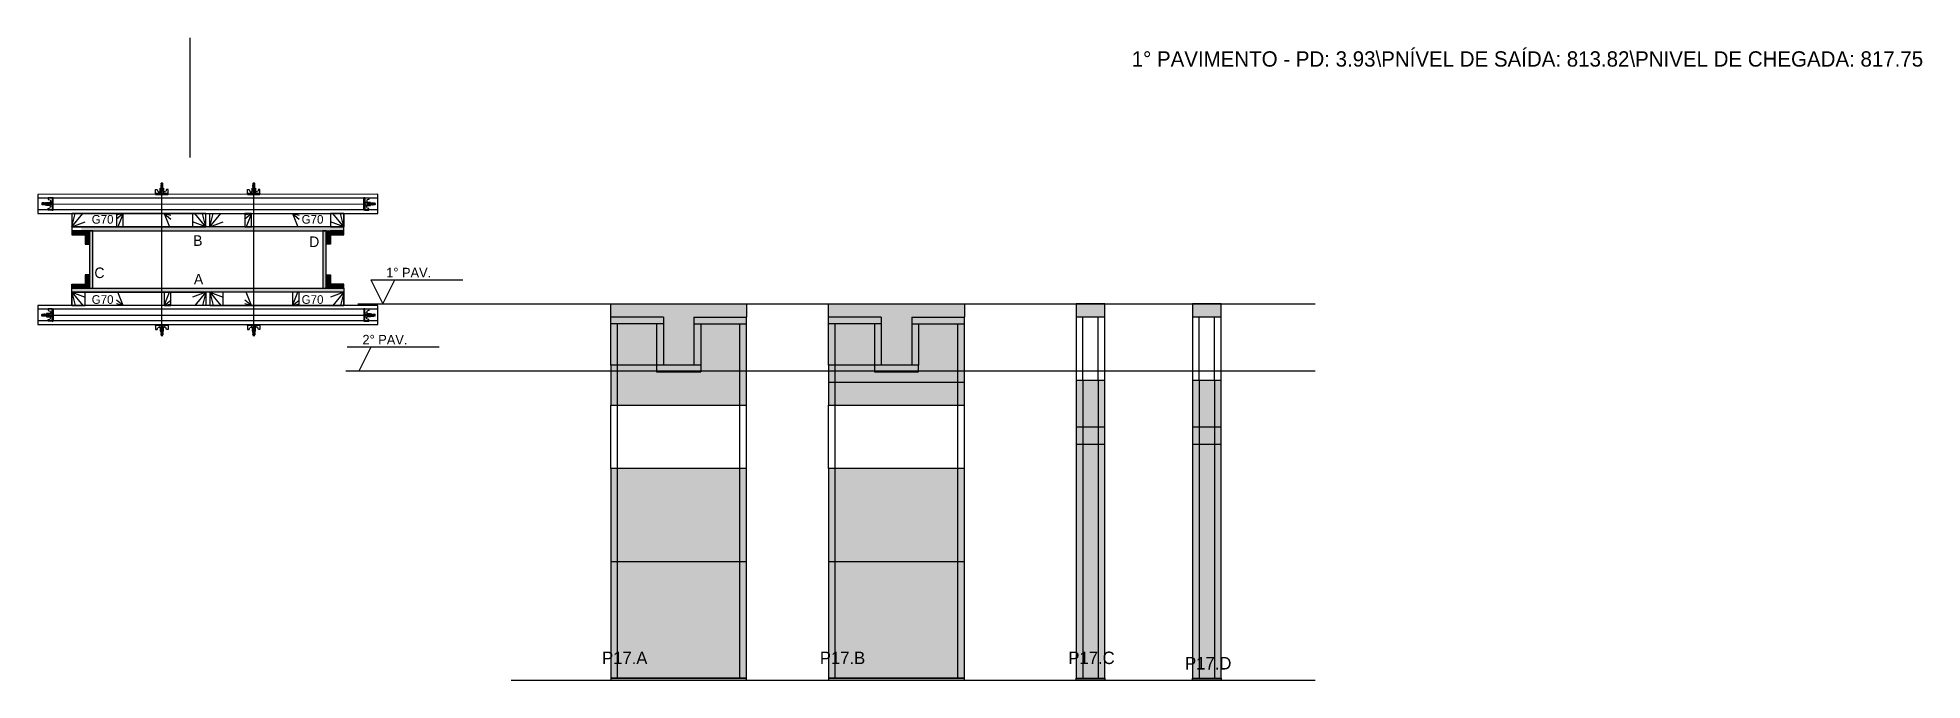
# Model space of a CAD drawing. Header units: metres. Extents: x 3065 to 5033, y 9809 to 10479.
import ezdxf

# ---------------------------------------------------------------- set-up
doc = ezdxf.new("R2010")
doc.units = ezdxf.units.M
for name, color, linetype in [('CHAPA', 7, 'Continuous'), ('COTA', 7, 'Continuous'), ('Hachura', 7, 'Continuous'), ('Madeira', 7, 'Continuous'), ('MEIO_PONT', 7, 'Continuous'), ('NIVEL 1° PAV.', 7, 'Continuous'), ('NIVEL 2° PAV.', 7, 'Continuous'), ('NOMENCLATURA', 7, 'Continuous'), ('Nível', 7, 'Continuous'), ('Painéis', 7, 'Continuous'), ('Perfil Metálico', 7, 'Continuous'), ('SARR_2.2x7', 7, 'Continuous'), ('SARRAFO', 7, 'Continuous'), ('Texto Seção', 7, 'Continuous'), ('TEXTO_GERAL', 7, 'Continuous')]:
    doc.layers.add(name, color=color, linetype=linetype)

msp = doc.modelspace()

# ---------------------------------------------------------------- hatches: boundary and pattern name
at = {"layer": 'COTA'}
h = msp.add_hatch(color=7, dxfattribs=at)
h.dxf.hatch_style = 1
h.paths.add_polyline_path([(3663.2, 10187.7), (3718.2, 10187.7), (3718.2, 10187.7), (3718.2, 10137.7), (3718.2, 10137.7), (3750.2, 10137.7), (3750.2, 10137.7), (3750.2, 10187.7), (3750.2, 10187.7), (3805.2, 10187.7), (3805.2, 10187.7), (3805.2, 10201.7), (3805.2, 10201.7), (3663.2, 10201.7), (3663.2, 10201.7), (3663.2, 10187.7)])
h = msp.add_hatch(color=7, dxfattribs=at)
h.dxf.hatch_style = 1
h.paths.add_polyline_path([(3890.7, 10187.7), (3945.7, 10187.7), (3945.7, 10187.7), (3945.7, 10137.7), (3945.7, 10137.7), (3977.7, 10137.7), (3977.7, 10137.7), (3977.7, 10187.7), (3977.7, 10187.7), (4032.7, 10187.7), (4032.7, 10187.7), (4032.7, 10201.7), (4032.7, 10201.7), (3890.7, 10201.7), (3890.7, 10201.7), (3890.7, 10187.7)])
h = msp.add_hatch(color=7, dxfattribs=at)
h.dxf.hatch_style = 1
h.paths.add_polyline_path([(4149.4, 10187.7), (4179.4, 10187.7), (4179.4, 10187.7), (4179.4, 10201.7), (4179.4, 10201.7), (4149.4, 10201.7), (4149.4, 10201.7), (4149.4, 10187.7)])
h = msp.add_hatch(color=7, dxfattribs=at)
h.dxf.hatch_style = 1
h.paths.add_polyline_path([(4271, 10187.7), (4301, 10187.7), (4301, 10187.7), (4301, 10201.7), (4301, 10201.7), (4271, 10201.7), (4271, 10201.7), (4271, 10187.7)])
at = {"layer": 'Hachura'}
h = msp.add_hatch(color=7, dxfattribs=at)
h.dxf.hatch_style = 1
h.paths.add_polyline_path([(3114.4, 10277.9), (3114.4, 10273.5), (3114.4, 10273.5), (3100.4, 10273.5), (3100.4, 10273.5), (3100.4, 10277.9), (3100.4, 10277.9), (3114.4, 10277.9)])
h = msp.add_hatch(color=7, dxfattribs=at)
h.dxf.hatch_style = 1
h.paths.add_polyline_path([(3384.4, 10277.9), (3384.4, 10281.9), (3384.4, 10281.9), (3110.4, 10281.9), (3110.4, 10281.9), (3110.4, 10277.9), (3110.4, 10277.9), (3384.4, 10277.9)])
h = msp.add_hatch(color=7, dxfattribs=at)
h.dxf.hatch_style = 1
h.paths.add_polyline_path([(3118.8, 10263.9), (3114.4, 10263.9), (3114.4, 10263.9), (3114.4, 10277.9), (3114.4, 10277.9), (3118.8, 10277.9), (3118.8, 10277.9), (3118.8, 10263.9)])
h = msp.add_hatch(color=7, dxfattribs=at)
h.dxf.hatch_style = 1
h.paths.add_polyline_path([(3118.8, 10217.9), (3122.4, 10217.9), (3122.4, 10217.9), (3122.4, 10277.9), (3122.4, 10277.9), (3118.8, 10277.9), (3118.8, 10277.9), (3118.8, 10217.9)])
h = msp.add_hatch(color=7, dxfattribs=at)
h.dxf.hatch_style = 1
h.paths.add_polyline_path([(3362.4, 10217.9), (3366, 10217.9), (3366, 10217.9), (3366, 10277.9), (3366, 10277.9), (3362.4, 10277.9), (3362.4, 10277.9), (3362.4, 10217.9)])
h = msp.add_hatch(color=7, dxfattribs=at)
h.dxf.hatch_style = 1
h.paths.add_polyline_path([(3366, 10263.9), (3370.4, 10263.9), (3370.4, 10263.9), (3370.4, 10277.9), (3370.4, 10277.9), (3366, 10277.9), (3366, 10277.9), (3366, 10263.9)])
h = msp.add_hatch(color=7, dxfattribs=at)
h.dxf.hatch_style = 1
h.paths.add_polyline_path([(3384.4, 10277.9), (3384.4, 10273.5), (3384.4, 10273.5), (3370.4, 10273.5), (3370.4, 10273.5), (3370.4, 10277.9), (3370.4, 10277.9), (3384.4, 10277.9)])
h = msp.add_hatch(color=7, dxfattribs=at)
h.dxf.hatch_style = 1
h.paths.add_polyline_path([(3114.4, 10217.9), (3114.4, 10222.3), (3114.4, 10222.3), (3100.4, 10222.3), (3100.4, 10222.3), (3100.4, 10217.9), (3100.4, 10217.9), (3114.4, 10217.9)])
h = msp.add_hatch(color=7, dxfattribs=at)
h.dxf.hatch_style = 1
h.paths.add_polyline_path([(3384.4, 10217.9), (3384.4, 10213.9), (3384.4, 10213.9), (3100.4, 10213.9), (3100.4, 10213.9), (3100.4, 10217.9), (3100.4, 10217.9), (3384.4, 10217.9)])
h = msp.add_hatch(color=7, dxfattribs=at)
h.dxf.hatch_style = 1
h.paths.add_polyline_path([(3118.8, 10217.9), (3114.4, 10217.9), (3114.4, 10217.9), (3114.4, 10231.9), (3114.4, 10231.9), (3118.8, 10231.9), (3118.8, 10231.9), (3118.8, 10217.9)])
h = msp.add_hatch(color=7, dxfattribs=at)
h.dxf.hatch_style = 1
h.paths.add_polyline_path([(3366, 10217.9), (3370.4, 10217.9), (3370.4, 10217.9), (3370.4, 10231.9), (3370.4, 10231.9), (3366, 10231.9), (3366, 10231.9), (3366, 10217.9)])
h = msp.add_hatch(color=7, dxfattribs=at)
h.dxf.hatch_style = 1
h.paths.add_polyline_path([(3370.4, 10217.9), (3370.4, 10222.3), (3370.4, 10222.3), (3384.4, 10222.3), (3384.4, 10222.3), (3384.4, 10217.9), (3384.4, 10217.9), (3370.4, 10217.9)])
h = msp.add_hatch(color=7, dxfattribs=at)
h.dxf.hatch_style = 1
h.paths.add_polyline_path([(3718.2, 10137.7), (3718.2, 10187.7), (3718.2, 10187.7), (3663.2, 10187.7), (3663.2, 10187.7), (3663.2, 10095.7), (3663.2, 10095.7), (3805.2, 10095.7), (3805.2, 10095.7), (3805.2, 10187.7), (3805.2, 10187.7), (3750.2, 10187.7), (3750.2, 10187.7), (3750.2, 10137.7), (3750.2, 10137.7), (3718.2, 10137.7)])
h = msp.add_hatch(color=7, dxfattribs=at)
h.dxf.hatch_style = 1
h.paths.add_polyline_path([(3945.7, 10137.7), (3945.7, 10187.7), (3945.7, 10187.7), (3890.7, 10187.7), (3890.7, 10187.7), (3890.7, 10095.7), (3890.7, 10095.7), (4032.7, 10095.7), (4032.7, 10095.7), (4032.7, 10187.7), (4032.7, 10187.7), (3977.7, 10187.7), (3977.7, 10187.7), (3977.7, 10137.7), (3977.7, 10137.7), (3945.7, 10137.7)])
h = msp.add_hatch(color=7, dxfattribs=at)
h.dxf.hatch_style = 1
h.paths.add_polyline_path([(4179.4, 9808.7), (4179.4, 10121.7), (4179.4, 10121.7), (4149.4, 10121.7), (4149.4, 10121.7), (4149.4, 9808.7), (4149.4, 9808.7), (4179.4, 9808.7)])
h = msp.add_hatch(color=7, dxfattribs=at)
h.dxf.hatch_style = 1
h.paths.add_polyline_path([(4301, 9808.7), (4301, 10121.7), (4301, 10121.7), (4271, 10121.7), (4271, 10121.7), (4271, 9808.7), (4271, 9808.7), (4301, 9808.7)])
h = msp.add_hatch(color=7, dxfattribs=at)
h.dxf.hatch_style = 1
h.paths.add_polyline_path([(3805.2, 9808.7), (3805.2, 10029.7), (3805.2, 10029.7), (3663.2, 10029.7), (3663.2, 10029.7), (3663.2, 9808.7), (3663.2, 9808.7), (3805.2, 9808.7)])
h = msp.add_hatch(color=7, dxfattribs=at)
h.dxf.hatch_style = 1
h.paths.add_polyline_path([(4032.7, 9808.7), (4032.7, 10029.7), (4032.7, 10029.7), (3890.7, 10029.7), (3890.7, 10029.7), (3890.7, 9808.7), (3890.7, 9808.7), (4032.7, 9808.7)])

# ---------------------------------------------------------------- linework, layer by layer
at = {"layer": 'CHAPA', "color": 7, "lineweight": 25}
for points in [[(3384.4, 10277.9), (3384.4, 10281.9), (3100.4, 10281.9), (3100.4, 10277.9)], [(3118.8, 10217.9), (3122.4, 10217.9), (3122.4, 10277.9), (3118.8, 10277.9)], [(3362.4, 10217.9), (3366, 10217.9), (3366, 10277.9), (3362.4, 10277.9)], [(3384.4, 10217.9), (3384.4, 10213.9), (3100.4, 10213.9), (3100.4, 10217.9)]]:
    msp.add_lwpolyline(points, close=True, dxfattribs=at)
at = {"layer": 'COTA', "color": 7, "lineweight": 25}
for p, q in [((3663.2, 10187.7), (3663.2, 10201.7)), ((3663.2, 10201.7), (3805.2, 10201.7)), ((3805.2, 10201.7), (3805.2, 10187.7)), ((3890.7, 10187.7), (3890.7, 10201.7)), ((3890.7, 10201.7), (4032.7, 10201.7)), ((4032.7, 10201.7), (4032.7, 10187.7))]:
    msp.add_line(p, q, dxfattribs=at)
for points in [[(4179.4, 10187.7), (4179.4, 10201.7), (4149.4, 10201.7), (4149.4, 10187.7)], [(4301, 10187.7), (4301, 10201.7), (4271, 10201.7), (4271, 10187.7)]]:
    msp.add_lwpolyline(points, dxfattribs=at)
at = {"layer": 'Defpoints', "color": 7, "lineweight": 25}
msp.add_line((3224, 10354.4), (3224, 10479.4), dxfattribs=at)
at = {"layer": 'Hachura', "color": 7, "lineweight": 25}
for p, q in [((3187.9, 10316.7), (3187.9, 10321)), ((3187.9, 10321), (3189.6, 10321)), ((3200.8, 10316.7), (3187.9, 10316.7)), ((3187.9, 10316.7), (3187.9, 10315.8)), ((3187.9, 10315.8), (3200.8, 10315.8)), ((3188.1, 10316.7), (3188.1, 10315.8)), ((3188.3, 10316.7), (3188.3, 10315.8)), ((3188.6, 10316.7), (3188.6, 10315.8)), ((3188.9, 10315.8), (3196.7, 10315.8)), ((3189.1, 10316.7), (3189.1, 10315.8)), ((3189.6, 10321), (3190.2, 10318.8)), ((3189.9, 10316.7), (3189.9, 10315.8)), ((3190.5, 10318.5), (3192.5, 10318.5)), ((3191.4, 10316.7), (3191.4, 10315.8)), ((3196.3, 10319.3), (3192.5, 10319.3)), ((3192.5, 10319.3), (3192.5, 10316.7)), ((3192.5, 10319.3), (3192.7, 10319.3)), ((3192.5, 10319.3), (3192.7, 10319.3)), ((3192.7, 10322.5), (3196.1, 10322.5)), ((3192.7, 10322.5), (3196.1, 10322.5)), ((3192.7, 10319.3), (3192.7, 10322.5)), ((3194, 10327.3), (3193.3, 10327)), ((3195.5, 10326.9), (3193.3, 10325.8)), ((3195.5, 10325.7), (3193.3, 10324.6)), ((3195.5, 10324.6), (3193.3, 10323.5)), ((3193.4, 10326.7), (3194.5, 10327.3)), ((3193.4, 10325.6), (3195.5, 10326.6)), ((3193.4, 10324.4), (3195.5, 10325.5)), ((3193.4, 10323.3), (3195.5, 10324.3)), ((3193.4, 10316.6), (3193.4, 10316.2)), ((3193.5, 10327.3), (3193.8, 10327.6)), ((3193.7, 10327.3), (3193.5, 10327.2)), ((3193.5, 10327.2), (3193.5, 10327.3)), ((3193.5, 10326.7), (3194.8, 10327.3)), ((3193.5, 10327.3), (3195.4, 10327.3)), ((3195.4, 10327), (3193.5, 10326)), ((3195.4, 10327), (3193.5, 10326)), ((3193.5, 10326.7), (3193.5, 10326)), ((3193.5, 10325.5), (3195.4, 10326.5)), ((3195.4, 10325.8), (3193.5, 10324.9)), ((3193.5, 10324.9), (3193.5, 10325.5)), ((3193.5, 10324.3), (3195.4, 10325.3)), ((3195.4, 10324.7), (3193.5, 10323.7)), ((3193.5, 10324.1), (3193.5, 10324.3)), ((3193.5, 10324.1), (3193.5, 10323.7)), ((3193.5, 10323.2), (3195.4, 10324.1)), ((3195.4, 10323.5), (3193.5, 10322.5)), ((3193.5, 10323.2), (3193.5, 10322.5)), ((3193.5, 10322.5), (3193.5, 10319.3)), ((3195.1, 10327.6), (3193.8, 10327.6)), ((3194.2, 10318.7), (3194.2, 10316.7)), ((3194.3, 10322.5), (3195.5, 10323.2)), ((3194.4, 10169.1), (3194.4, 10322.8)), ((3194.4, 10316.7), (3196.3, 10316.7)), ((3194.4, 10316.7), (3194.4, 10315.8)), ((3194.5, 10322.5), (3195.4, 10323)), ((3194.7, 10316.7), (3194.7, 10318.7)), ((3195, 10322.5), (3195, 10319.3)), ((3195.7, 10316.7), (3195, 10316.7)), ((3195.4, 10327.3), (3195.1, 10327.6)), ((3195.3, 10316.4), (3195.3, 10316.6)), ((3195.3, 10316), (3195.3, 10316.4)), ((3195.4, 10327), (3195.4, 10327.3)), ((3195.4, 10327.3), (3195.4, 10327.3)), ((3195.4, 10325.8), (3195.4, 10326.5)), ((3195.4, 10324.7), (3195.4, 10325.3)), ((3195.4, 10325.1), (3195.4, 10325.3)), ((3195.4, 10323.5), (3195.4, 10324.1)), ((3195.4, 10322.5), (3195.4, 10323)), ((3200.8, 10316.7), (3195.7, 10316.7)), ((3196.1, 10322.5), (3196.1, 10319.3)), ((3196.3, 10316.7), (3196.3, 10319.3)), ((3198.3, 10318.5), (3196.3, 10318.5)), ((3197.4, 10316.7), (3197.4, 10315.8)), ((3199.2, 10321), (3198.6, 10318.8)), ((3198.8, 10316.7), (3198.8, 10315.8)), ((3200.8, 10321), (3199.2, 10321)), ((3199.7, 10316.7), (3199.7, 10315.8)), ((3200.1, 10316.7), (3200.1, 10315.8)), ((3200.5, 10316.7), (3200.5, 10315.8)), ((3200.7, 10316.7), (3200.7, 10315.8)), ((3200.8, 10315.8), (3200.8, 10321)), ((3283.9, 10316.7), (3283.9, 10321)), ((3283.9, 10321), (3285.6, 10321)), ((3296.8, 10316.7), (3283.9, 10316.7)), ((3283.9, 10316.7), (3283.9, 10315.8)), ((3283.9, 10315.8), (3296.8, 10315.8)), ((3284.1, 10316.7), (3284.1, 10315.8)), ((3284.3, 10316.7), (3284.3, 10315.8)), ((3284.6, 10316.7), (3284.6, 10315.8)), ((3284.9, 10315.8), (3292.7, 10315.8)), ((3285.1, 10316.7), (3285.1, 10315.8)), ((3285.6, 10321), (3286.2, 10318.8)), ((3285.9, 10316.7), (3285.9, 10315.8)), ((3286.5, 10318.5), (3288.5, 10318.5)), ((3287.4, 10316.7), (3287.4, 10315.8)), ((3292.3, 10319.3), (3288.5, 10319.3)), ((3288.5, 10319.3), (3288.5, 10316.7)), ((3288.5, 10319.3), (3288.7, 10319.3)), ((3288.5, 10319.3), (3288.7, 10319.3)), ((3288.7, 10322.5), (3292.1, 10322.5)), ((3288.7, 10322.5), (3292.1, 10322.5)), ((3288.7, 10319.3), (3288.7, 10322.5)), ((3290, 10327.3), (3289.3, 10327)), ((3291.5, 10326.9), (3289.3, 10325.8)), ((3291.5, 10325.7), (3289.3, 10324.6)), ((3291.5, 10324.6), (3289.3, 10323.5)), ((3289.4, 10326.7), (3290.5, 10327.3)), ((3289.4, 10325.6), (3291.5, 10326.6)), ((3289.4, 10324.4), (3291.5, 10325.5)), ((3289.4, 10323.3), (3291.5, 10324.3)), ((3289.4, 10316.6), (3289.4, 10316.2)), ((3289.5, 10327.3), (3289.8, 10327.6)), ((3289.7, 10327.3), (3289.5, 10327.2)), ((3289.5, 10327.2), (3289.5, 10327.3)), ((3289.5, 10326.7), (3290.8, 10327.3)), ((3289.5, 10327.3), (3291.4, 10327.3)), ((3291.4, 10327), (3289.5, 10326)), ((3291.4, 10327), (3289.5, 10326)), ((3289.5, 10326.7), (3289.5, 10326)), ((3289.5, 10325.5), (3291.4, 10326.5)), ((3291.4, 10325.8), (3289.5, 10324.9)), ((3289.5, 10324.9), (3289.5, 10325.5)), ((3289.5, 10324.3), (3291.4, 10325.3)), ((3291.4, 10324.7), (3289.5, 10323.7)), ((3289.5, 10324.1), (3289.5, 10324.3)), ((3289.5, 10324.1), (3289.5, 10323.7)), ((3289.5, 10323.2), (3291.4, 10324.1)), ((3291.4, 10323.5), (3289.5, 10322.5)), ((3289.5, 10323.2), (3289.5, 10322.5)), ((3289.5, 10322.5), (3289.5, 10319.3)), ((3291.1, 10327.6), (3289.8, 10327.6)), ((3290.2, 10318.7), (3290.2, 10316.7)), ((3290.3, 10322.5), (3291.5, 10323.2)), ((3290.4, 10169.1), (3290.4, 10322.8)), ((3290.4, 10316.7), (3292.3, 10316.7)), ((3290.4, 10316.7), (3290.4, 10315.8)), ((3290.5, 10322.5), (3291.4, 10323)), ((3290.7, 10316.7), (3290.7, 10318.7)), ((3291, 10322.5), (3291, 10319.3)), ((3291.7, 10316.7), (3291, 10316.7)), ((3291.4, 10327.3), (3291.1, 10327.6)), ((3291.3, 10316.4), (3291.3, 10316.6)), ((3291.3, 10316), (3291.3, 10316.4)), ((3291.4, 10327), (3291.4, 10327.3)), ((3291.4, 10327.3), (3291.4, 10327.3)), ((3291.4, 10325.8), (3291.4, 10326.5)), ((3291.4, 10324.7), (3291.4, 10325.3)), ((3291.4, 10325.1), (3291.4, 10325.3)), ((3291.4, 10323.5), (3291.4, 10324.1)), ((3291.4, 10322.5), (3291.4, 10323)), ((3296.8, 10316.7), (3291.7, 10316.7)), ((3292.1, 10322.5), (3292.1, 10319.3)), ((3292.3, 10316.7), (3292.3, 10319.3)), ((3294.3, 10318.5), (3292.3, 10318.5)), ((3293.4, 10316.7), (3293.4, 10315.8)), ((3295.2, 10321), (3294.6, 10318.8)), ((3294.8, 10316.7), (3294.8, 10315.8)), ((3296.8, 10321), (3295.2, 10321)), ((3295.7, 10316.7), (3295.7, 10315.8)), ((3296.1, 10316.7), (3296.1, 10315.8)), ((3296.5, 10316.7), (3296.5, 10315.8)), ((3296.7, 10316.7), (3296.7, 10315.8)), ((3296.8, 10315.8), (3296.8, 10321)), ((3069.2, 10306.9), (3068.9, 10306.6)), ((3068.9, 10306.6), (3068.9, 10305.3)), ((3069.2, 10305), (3068.9, 10305.3)), ((3069.6, 10306.9), (3069.2, 10306.9)), ((3069.2, 10306.9), (3069.2, 10306.9)), ((3069.2, 10305), (3069.2, 10306.9)), ((3069.9, 10305), (3069.2, 10306.2)), ((3069.8, 10304.9), (3069.2, 10306)), ((3069.2, 10305.5), (3069.6, 10304.8)), ((3069.2, 10305.2), (3069.4, 10305)), ((3069.4, 10305), (3069.2, 10305)), ((3069.6, 10307), (3070.7, 10304.8)), ((3069.6, 10306.9), (3070.5, 10305)), ((3069.6, 10306.9), (3070.5, 10305)), ((3071, 10304.9), (3069.9, 10307)), ((3069.9, 10305.9), (3412.5, 10305.8)), ((3069.9, 10305), (3070.5, 10305)), ((3070.7, 10306.9), (3070.1, 10306.9)), ((3071, 10305), (3070.1, 10306.9)), ((3070.7, 10306.9), (3071.7, 10305)), ((3070.8, 10307), (3071.9, 10304.8)), ((3072.1, 10304.9), (3071, 10307)), ((3071.7, 10305), (3071, 10305)), ((3071.9, 10306.9), (3071.2, 10306.9)), ((3072.2, 10305), (3071.2, 10306.9)), ((3071.4, 10306.9), (3071.2, 10306.9)), ((3071.9, 10306.9), (3072.8, 10305)), ((3072, 10307), (3073, 10304.8)), ((3073.3, 10304.9), (3072.2, 10307)), ((3072.4, 10305), (3072.2, 10305)), ((3073, 10306.9), (3072.4, 10306.9)), ((3073.4, 10305), (3072.4, 10306.9)), ((3072.4, 10305), (3072.8, 10305)), ((3073, 10306.9), (3074, 10305)), ((3074, 10305.7), (3073.4, 10307)), ((3073.4, 10305), (3074, 10305)), ((3074, 10306), (3073.5, 10306.9)), ((3074, 10306.9), (3073.5, 10306.9)), ((3074, 10304.2), (3074, 10307.5)), ((3074, 10307.5), (3077.2, 10307.5)), ((3074, 10306.5), (3077.2, 10306.5)), ((3074, 10305), (3077.2, 10305)), ((3077.2, 10304.2), (3074, 10304.2)), ((3074.1, 10304.2), (3074.1, 10307.5)), ((3075.5, 10312.3), (3075.5, 10310.6)), ((3075.5, 10310.6), (3077.8, 10310)), ((3075.5, 10301.1), (3077.8, 10301.7)), ((3075.5, 10299.4), (3075.5, 10301.1)), ((3079.8, 10299.4), (3075.5, 10299.4)), ((3080.7, 10312.3), (3075.6, 10312.3)), ((3077.2, 10307.8), (3077.2, 10303.9)), ((3079.8, 10307.8), (3077.2, 10307.8)), ((3077.2, 10303.9), (3077.2, 10304.2)), ((3077.2, 10303.9), (3077.2, 10304.2)), ((3077.2, 10303.9), (3079.8, 10303.9)), ((3079.8, 10306.2), (3077.8, 10306.2)), ((3077.8, 10305.7), (3079.8, 10305.7)), ((3078, 10309.7), (3078, 10307.8)), ((3078, 10302), (3078, 10303.9)), ((3079.8, 10312.3), (3079.8, 10299.4)), ((3079.8, 10312.3), (3079.8, 10307.1)), ((3079.8, 10312.2), (3080.7, 10312.2)), ((3079.8, 10312), (3080.7, 10312)), ((3079.8, 10311.6), (3080.7, 10311.6)), ((3079.8, 10311.2), (3080.7, 10311.2)), ((3079.8, 10310.3), (3080.7, 10310.3)), ((3079.8, 10308.9), (3080.7, 10308.9)), ((3079.8, 10305.9), (3079.8, 10307.8)), ((3079.8, 10307.1), (3079.8, 10306.5)), ((3079.8, 10305.9), (3080.7, 10305.9)), ((3079.8, 10302.8), (3080.7, 10302.8)), ((3079.8, 10301.4), (3080.7, 10301.4)), ((3079.8, 10300.6), (3080.7, 10300.6)), ((3079.8, 10300.1), (3080.7, 10300.1)), ((3079.8, 10299.8), (3080.7, 10299.8)), ((3079.8, 10299.5), (3080.7, 10299.5)), ((3079.8, 10299.4), (3080.7, 10299.4)), ((3080.1, 10306.8), (3079.9, 10306.8)), ((3079.9, 10304.9), (3080.4, 10304.9)), ((3080.6, 10306.8), (3080.1, 10306.8)), ((3080.7, 10299.4), (3080.7, 10312.3)), ((3080.7, 10300.4), (3080.7, 10308.2)), ((3405.5, 10299.4), (3405.5, 10312.3)), ((3405.5, 10312.3), (3410.7, 10312.3)), ((3406.5, 10312.1), (3405.5, 10312.1)), ((3406.5, 10311.9), (3405.5, 10311.9)), ((3406.5, 10311.6), (3405.5, 10311.6)), ((3406.5, 10311.1), (3405.5, 10311.1)), ((3406.5, 10310.3), (3405.5, 10310.3)), ((3406.5, 10308.9), (3405.5, 10308.9)), ((3405.5, 10300.3), (3405.5, 10308.2)), ((3406.4, 10305.8), (3405.5, 10305.8)), ((3406.5, 10302.8), (3405.5, 10302.8)), ((3406.5, 10301.4), (3405.5, 10301.4)), ((3406.5, 10300.5), (3405.5, 10300.5)), ((3406.5, 10300.1), (3405.5, 10300.1)), ((3406.5, 10299.7), (3405.5, 10299.7)), ((3406.5, 10299.5), (3405.5, 10299.5)), ((3406.4, 10299.4), (3405.5, 10299.4)), ((3405.7, 10306.8), (3406.1, 10306.8)), ((3406.3, 10304.9), (3405.9, 10304.9)), ((3406.1, 10306.8), (3406.3, 10306.8)), ((3406.4, 10312.3), (3406.4, 10299.4)), ((3406.4, 10312.3), (3406.4, 10307.1)), ((3406.4, 10305.8), (3406.4, 10307.8)), ((3406.4, 10307.8), (3409, 10307.8)), ((3406.4, 10307.1), (3406.4, 10306.5)), ((3406.4, 10306.1), (3408.4, 10306.1)), ((3408.4, 10305.6), (3406.4, 10305.6)), ((3409, 10303.9), (3406.4, 10303.9)), ((3406.4, 10299.4), (3410.7, 10299.4)), ((3408.3, 10309.7), (3408.3, 10307.8)), ((3408.3, 10302), (3408.3, 10303.9)), ((3410.7, 10310.6), (3408.5, 10310)), ((3410.7, 10301.1), (3408.5, 10301.6)), ((3409, 10307.8), (3409, 10303.9)), ((3412.3, 10307.5), (3409, 10307.5)), ((3412.3, 10306.5), (3409, 10306.5)), ((3412.3, 10304.9), (3409, 10304.9)), ((3409, 10304.2), (3412.3, 10304.2)), ((3409, 10303.9), (3409, 10304.2)), ((3409, 10303.9), (3409, 10304.2)), ((3410.7, 10312.3), (3410.7, 10310.6)), ((3410.7, 10299.4), (3410.7, 10301.1)), ((3412.2, 10304.2), (3412.2, 10307.5)), ((3412.3, 10304.2), (3412.3, 10307.5)), ((3412.3, 10305.7), (3412.9, 10307)), ((3413.2, 10306.9), (3412.3, 10304.9)), ((3412.3, 10306), (3412.7, 10306.9)), ((3412.3, 10306.9), (3412.7, 10306.9)), ((3412.9, 10304.9), (3412.3, 10304.9)), ((3412.9, 10304.9), (3413.9, 10306.9)), ((3413, 10304.8), (3414, 10307)), ((3413.2, 10306.9), (3413.9, 10306.9)), ((3414.3, 10306.9), (3413.2, 10304.8)), ((3414.4, 10306.9), (3413.4, 10304.9)), ((3413.8, 10304.9), (3413.4, 10304.9)), ((3413.8, 10304.9), (3414.1, 10304.9)), ((3414.1, 10304.8), (3415.2, 10307)), ((3414.1, 10304.9), (3415, 10306.9)), ((3414.4, 10306.9), (3415, 10306.9)), ((3415.4, 10306.9), (3414.4, 10304.8)), ((3415.5, 10306.9), (3414.6, 10304.9)), ((3414.6, 10304.9), (3415.2, 10304.9)), ((3414.8, 10306.9), (3415, 10306.9)), ((3415.2, 10304.9), (3416.2, 10306.9)), ((3415.3, 10304.8), (3416.4, 10307)), ((3415.5, 10306.9), (3416.2, 10306.9)), ((3416.6, 10306.9), (3415.5, 10304.8)), ((3416.7, 10306.9), (3415.7, 10304.9)), ((3416.7, 10306.9), (3415.7, 10304.9)), ((3416.4, 10304.9), (3415.7, 10304.9)), ((3416.4, 10304.9), (3417, 10306.2)), ((3416.5, 10304.8), (3417, 10306)), ((3416.7, 10306.9), (3417, 10306.9)), ((3417, 10305.4), (3416.7, 10304.8)), ((3417, 10305.2), (3416.9, 10304.9)), ((3416.9, 10304.9), (3417, 10304.9)), ((3417, 10306.9), (3417, 10306.9)), ((3417, 10306.9), (3417.3, 10306.5)), ((3417, 10304.9), (3417, 10306.9)), ((3417, 10304.9), (3417.3, 10305.3)), ((3417.3, 10306.5), (3417.3, 10305.3)), ((3069.2, 10190.8), (3068.9, 10190.4)), ((3068.9, 10189.1), (3068.9, 10190.4)), ((3069.2, 10188.8), (3068.9, 10189.1)), ((3069.2, 10190.2), (3069.6, 10190.9)), ((3069.8, 10190.9), (3069.2, 10189.7)), ((3069.2, 10190.5), (3069.4, 10190.8)), ((3069.4, 10190.8), (3069.2, 10190.8)), ((3069.9, 10190.8), (3069.2, 10189.5)), ((3069.2, 10190.8), (3069.2, 10188.8)), ((3069.6, 10188.8), (3069.2, 10188.8)), ((3069.2, 10188.8), (3069.2, 10188.8)), ((3069.6, 10188.7), (3070.7, 10190.9)), ((3069.6, 10188.8), (3070.5, 10190.8)), ((3069.6, 10188.8), (3070.5, 10190.8)), ((3071, 10190.9), (3069.9, 10188.7)), ((3069.9, 10190.8), (3070.5, 10190.8)), ((3069.9, 10189.9), (3412.5, 10189.9)), ((3071, 10190.8), (3070.1, 10188.8)), ((3070.7, 10188.8), (3070.1, 10188.8)), ((3070.7, 10188.8), (3071.7, 10190.8)), ((3070.8, 10188.7), (3071.9, 10190.9)), ((3072.1, 10190.9), (3071, 10188.7)), ((3071.7, 10190.8), (3071, 10190.8)), ((3072.2, 10190.8), (3071.2, 10188.8)), ((3071.9, 10188.8), (3071.2, 10188.8)), ((3071.4, 10188.8), (3071.2, 10188.8)), ((3071.9, 10188.8), (3072.8, 10190.8)), ((3072, 10188.7), (3073, 10190.9)), ((3073.3, 10190.9), (3072.2, 10188.7)), ((3072.4, 10190.8), (3072.2, 10190.8)), ((3072.4, 10190.8), (3072.8, 10190.8)), ((3073.4, 10190.8), (3072.4, 10188.8)), ((3073, 10188.8), (3072.4, 10188.8)), ((3073, 10188.8), (3074, 10190.8)), ((3073.4, 10190.8), (3074, 10190.8)), ((3074, 10190), (3073.4, 10188.7)), ((3074, 10189.7), (3073.5, 10188.8)), ((3074, 10188.8), (3073.5, 10188.8)), ((3074, 10191.5), (3074, 10188.2)), ((3077.2, 10191.5), (3074, 10191.5)), ((3074, 10190.8), (3077.2, 10190.8)), ((3074, 10189.2), (3077.2, 10189.2)), ((3074, 10188.2), (3077.2, 10188.2)), ((3074.1, 10191.5), (3074.1, 10188.2)), ((3079.8, 10196.3), (3075.5, 10196.3)), ((3075.5, 10196.3), (3075.5, 10194.6)), ((3075.5, 10194.6), (3077.8, 10194)), ((3075.5, 10185.1), (3077.8, 10185.7)), ((3075.5, 10183.4), (3075.5, 10185.1)), ((3080.7, 10183.4), (3075.6, 10183.4)), ((3077.2, 10187.9), (3077.2, 10191.8)), ((3077.2, 10191.8), (3079.8, 10191.8)), ((3077.2, 10191.8), (3077.2, 10191.5)), ((3077.2, 10191.8), (3077.2, 10191.5)), ((3079.8, 10187.9), (3077.2, 10187.9)), ((3077.8, 10190.1), (3079.8, 10190.1)), ((3079.8, 10189.5), (3077.8, 10189.5)), ((3078, 10193.7), (3078, 10191.8)), ((3078, 10186), (3078, 10187.9)), ((3079.8, 10183.4), (3079.8, 10196.3)), ((3079.8, 10196.3), (3080.7, 10196.3)), ((3079.8, 10196.2), (3080.7, 10196.2)), ((3079.8, 10196), (3080.7, 10196)), ((3079.8, 10195.6), (3080.7, 10195.6)), ((3079.8, 10195.2), (3080.7, 10195.2)), ((3079.8, 10194.3), (3080.7, 10194.3)), ((3079.8, 10192.9), (3080.7, 10192.9)), ((3079.8, 10189.9), (3079.8, 10187.9)), ((3079.8, 10189.8), (3080.7, 10189.8)), ((3079.8, 10188.6), (3079.8, 10189.2)), ((3079.8, 10183.4), (3079.8, 10188.6)), ((3079.8, 10186.8), (3080.7, 10186.8)), ((3079.8, 10185.4), (3080.7, 10185.4)), ((3079.8, 10184.6), (3080.7, 10184.6)), ((3079.8, 10184.1), (3080.7, 10184.1)), ((3079.8, 10183.8), (3080.7, 10183.8)), ((3079.8, 10183.5), (3080.7, 10183.5)), ((3079.9, 10190.8), (3080.4, 10190.8)), ((3080.1, 10188.9), (3079.9, 10188.9)), ((3080.6, 10188.9), (3080.1, 10188.9)), ((3080.7, 10196.3), (3080.7, 10183.4)), ((3080.7, 10195.3), (3080.7, 10187.5)), ((3187.9, 10179.9), (3200.8, 10179.9)), ((3187.9, 10179), (3187.9, 10179.9)), ((3200.8, 10179), (3187.9, 10179)), ((3187.9, 10179), (3187.9, 10174.7)), ((3188.1, 10179), (3188.1, 10179.9)), ((3188.3, 10179), (3188.3, 10179.9)), ((3188.6, 10179), (3188.6, 10179.9)), ((3188.9, 10179.9), (3196.7, 10179.9)), ((3189.1, 10179), (3189.1, 10179.9)), ((3189.9, 10179), (3189.9, 10179.9)), ((3191.4, 10179), (3191.4, 10179.9)), ((3192.5, 10176.4), (3192.5, 10179)), ((3193.4, 10179.1), (3193.4, 10179.5)), ((3194.2, 10177), (3194.2, 10179)), ((3194.4, 10179), (3194.4, 10179.9)), ((3194.4, 10179), (3196.3, 10179)), ((3194.7, 10179), (3194.7, 10177)), ((3195.7, 10179), (3195, 10179)), ((3195.4, 10179.7), (3195.4, 10179.3)), ((3195.4, 10179.3), (3195.4, 10179.1)), ((3200.8, 10179), (3195.7, 10179)), ((3196.3, 10179), (3196.3, 10176.4)), ((3197.4, 10179), (3197.4, 10179.9)), ((3198.8, 10179), (3198.8, 10179.9)), ((3199.7, 10179), (3199.7, 10179.9)), ((3200.2, 10179), (3200.2, 10179.9)), ((3200.5, 10179), (3200.5, 10179.9)), ((3200.7, 10179), (3200.7, 10179.9)), ((3200.8, 10179.9), (3200.8, 10174.7)), ((3283.9, 10179.9), (3296.8, 10179.9)), ((3283.9, 10179), (3283.9, 10179.9)), ((3296.8, 10179), (3283.9, 10179)), ((3283.9, 10179), (3283.9, 10174.7)), ((3284.1, 10179), (3284.1, 10179.9)), ((3284.3, 10179), (3284.3, 10179.9)), ((3284.6, 10179), (3284.6, 10179.9)), ((3284.9, 10179.9), (3292.7, 10179.9)), ((3285.1, 10179), (3285.1, 10179.9)), ((3285.9, 10179), (3285.9, 10179.9)), ((3287.4, 10179), (3287.4, 10179.9)), ((3288.5, 10176.4), (3288.5, 10179)), ((3289.4, 10179.1), (3289.4, 10179.5)), ((3290.2, 10177), (3290.2, 10179)), ((3290.4, 10179), (3290.4, 10179.9)), ((3290.4, 10179), (3292.3, 10179)), ((3290.7, 10179), (3290.7, 10177)), ((3291.7, 10179), (3291, 10179)), ((3291.4, 10179.7), (3291.4, 10179.3)), ((3291.4, 10179.3), (3291.4, 10179.1)), ((3296.8, 10179), (3291.7, 10179)), ((3292.3, 10179), (3292.3, 10176.4)), ((3293.4, 10179), (3293.4, 10179.9)), ((3294.8, 10179), (3294.8, 10179.9)), ((3295.7, 10179), (3295.7, 10179.9)), ((3296.2, 10179), (3296.2, 10179.9)), ((3296.5, 10179), (3296.5, 10179.9)), ((3296.7, 10179), (3296.7, 10179.9)), ((3296.8, 10179.9), (3296.8, 10174.7)), ((3405.5, 10196.3), (3405.5, 10183.4)), ((3406.4, 10196.3), (3405.5, 10196.3)), ((3406.5, 10196.2), (3405.5, 10196.2)), ((3406.5, 10196), (3405.5, 10196)), ((3406.5, 10195.6), (3405.5, 10195.6)), ((3405.5, 10195.4), (3405.5, 10187.6)), ((3406.5, 10195.2), (3405.5, 10195.2)), ((3406.5, 10194.3), (3405.5, 10194.3)), ((3406.5, 10192.9), (3405.5, 10192.9)), ((3406.4, 10189.9), (3405.5, 10189.9)), ((3406.5, 10186.8), (3405.5, 10186.8)), ((3406.5, 10185.4), (3405.5, 10185.4)), ((3406.5, 10184.6), (3405.5, 10184.6)), ((3406.5, 10184.1), (3405.5, 10184.1)), ((3406.5, 10183.8), (3405.5, 10183.8)), ((3406.5, 10183.6), (3405.5, 10183.6)), ((3405.5, 10183.4), (3410.7, 10183.4)), ((3405.7, 10188.9), (3406.1, 10188.9)), ((3406.3, 10190.9), (3405.9, 10190.9)), ((3406.1, 10188.9), (3406.3, 10188.9)), ((3406.4, 10183.4), (3406.4, 10196.3)), ((3406.4, 10196.3), (3410.7, 10196.3)), ((3409, 10191.8), (3406.4, 10191.8)), ((3408.4, 10190.1), (3406.4, 10190.1)), ((3406.4, 10189.9), (3406.4, 10187.9)), ((3406.4, 10189.6), (3408.4, 10189.6)), ((3406.4, 10188.6), (3406.4, 10189.2)), ((3406.4, 10183.4), (3406.4, 10188.6)), ((3406.4, 10187.9), (3409, 10187.9)), ((3408.3, 10193.8), (3408.3, 10191.8)), ((3408.3, 10186), (3408.3, 10187.9)), ((3410.7, 10194.6), (3408.5, 10194.1)), ((3410.7, 10185.1), (3408.5, 10185.7)), ((3409, 10187.9), (3409, 10191.8)), ((3409, 10191.8), (3409, 10191.6)), ((3409, 10191.8), (3409, 10191.6)), ((3409, 10191.6), (3412.3, 10191.6)), ((3412.3, 10190.8), (3409, 10190.8)), ((3412.3, 10189.2), (3409, 10189.2)), ((3412.3, 10188.2), (3409, 10188.2)), ((3410.7, 10196.3), (3410.7, 10194.6)), ((3410.7, 10183.4), (3410.7, 10185.1)), ((3412.2, 10191.6), (3412.2, 10188.2)), ((3412.3, 10191.6), (3412.3, 10188.2)), ((3412.9, 10190.8), (3412.3, 10190.8)), ((3413.2, 10188.8), (3412.3, 10190.8)), ((3412.3, 10190), (3412.9, 10188.7)), ((3412.3, 10189.7), (3412.7, 10188.8)), ((3412.3, 10188.8), (3412.7, 10188.8)), ((3412.9, 10190.8), (3413.9, 10188.8)), ((3413, 10190.9), (3414, 10188.7)), ((3414.3, 10188.8), (3413.2, 10190.9)), ((3413.2, 10188.8), (3413.9, 10188.8)), ((3413.8, 10190.8), (3413.4, 10190.8)), ((3414.4, 10188.8), (3413.4, 10190.8)), ((3413.8, 10190.8), (3414.1, 10190.8)), ((3414.1, 10190.9), (3415.2, 10188.7)), ((3414.1, 10190.8), (3415, 10188.8)), ((3415.4, 10188.8), (3414.4, 10190.9)), ((3414.4, 10188.8), (3415, 10188.8)), ((3414.6, 10190.8), (3415.2, 10190.8)), ((3415.5, 10188.8), (3414.6, 10190.8)), ((3414.8, 10188.8), (3415, 10188.8)), ((3415.2, 10190.8), (3416.2, 10188.8)), ((3415.3, 10190.9), (3416.4, 10188.7)), ((3416.6, 10188.8), (3415.5, 10190.9)), ((3415.5, 10188.8), (3416.2, 10188.8)), ((3416.7, 10188.8), (3415.7, 10190.8)), ((3416.4, 10190.8), (3415.7, 10190.8)), ((3416.7, 10188.8), (3415.7, 10190.8)), ((3416.4, 10190.8), (3417, 10189.5)), ((3416.5, 10190.9), (3417, 10189.7)), ((3417, 10190.3), (3416.7, 10190.9)), ((3416.7, 10188.8), (3417, 10188.8)), ((3417, 10190.5), (3416.9, 10190.8)), ((3416.9, 10190.8), (3417, 10190.8)), ((3417, 10190.8), (3417.3, 10190.5)), ((3417, 10190.8), (3417, 10188.8)), ((3417, 10188.8), (3417.3, 10189.2)), ((3417, 10188.8), (3417, 10188.8)), ((3417.3, 10189.2), (3417.3, 10190.5)), ((3187.9, 10174.7), (3189.6, 10174.7)), ((3189.6, 10174.7), (3190.2, 10176.9)), ((3190.5, 10177.2), (3192.5, 10177.2)), ((3196.3, 10176.4), (3192.5, 10176.4)), ((3192.5, 10176.4), (3192.7, 10176.4)), ((3192.5, 10176.4), (3192.7, 10176.4)), ((3192.7, 10176.4), (3192.7, 10173.2)), ((3192.7, 10173.2), (3196.1, 10173.2)), ((3192.7, 10173.2), (3196.1, 10173.2)), ((3195.5, 10171.1), (3193.3, 10172.2)), ((3195.5, 10170), (3193.3, 10171.1)), ((3195.5, 10168.8), (3193.3, 10169.9)), ((3194, 10168.4), (3193.3, 10168.7)), ((3193.4, 10172.5), (3195.5, 10171.4)), ((3193.4, 10171.3), (3195.5, 10170.2)), ((3193.4, 10170.1), (3195.5, 10169.1)), ((3193.4, 10169), (3194.5, 10168.4)), ((3193.5, 10173.2), (3193.5, 10176.4)), ((3193.5, 10172.5), (3193.5, 10173.2)), ((3195.4, 10172.2), (3193.5, 10173.2)), ((3193.5, 10172.5), (3195.4, 10171.6)), ((3193.5, 10171.6), (3193.5, 10172)), ((3195.4, 10171), (3193.5, 10172)), ((3193.5, 10171.6), (3193.5, 10171.4)), ((3193.5, 10171.4), (3195.4, 10170.4)), ((3193.5, 10170.9), (3193.5, 10170.2)), ((3195.4, 10169.9), (3193.5, 10170.9)), ((3193.5, 10170.2), (3195.4, 10169.2)), ((3195.4, 10168.7), (3193.5, 10169.7)), ((3193.5, 10169.1), (3193.5, 10169.7)), ((3195.4, 10168.7), (3193.5, 10169.7)), ((3193.5, 10169.1), (3194.8, 10168.4)), ((3193.7, 10168.4), (3193.5, 10168.5)), ((3193.5, 10168.5), (3193.5, 10168.4)), ((3193.5, 10168.4), (3193.8, 10168.1)), ((3193.5, 10168.4), (3195.4, 10168.4)), ((3195.1, 10168.1), (3193.8, 10168.1)), ((3194.3, 10173.2), (3195.5, 10172.5)), ((3194.5, 10173.2), (3195.4, 10172.7)), ((3195, 10173.2), (3195, 10176.4)), ((3195.4, 10168.4), (3195.1, 10168.1)), ((3195.4, 10173.2), (3195.4, 10172.7)), ((3195.4, 10172.2), (3195.4, 10171.6)), ((3195.4, 10171), (3195.4, 10170.4)), ((3195.4, 10170.6), (3195.4, 10170.4)), ((3195.4, 10169.9), (3195.4, 10169.2)), ((3195.4, 10168.7), (3195.4, 10168.4)), ((3195.4, 10168.4), (3195.4, 10168.4)), ((3196.1, 10173.2), (3196.1, 10176.4)), ((3198.3, 10177.2), (3196.3, 10177.2)), ((3199.2, 10174.7), (3198.6, 10176.9)), ((3200.8, 10174.7), (3199.2, 10174.7)), ((3283.9, 10174.7), (3285.6, 10174.7)), ((3285.6, 10174.7), (3286.2, 10176.9)), ((3286.5, 10177.2), (3288.5, 10177.2)), ((3292.3, 10176.4), (3288.5, 10176.4)), ((3288.5, 10176.4), (3288.7, 10176.4)), ((3288.5, 10176.4), (3288.7, 10176.4)), ((3288.7, 10176.4), (3288.7, 10173.2)), ((3288.7, 10173.2), (3292.1, 10173.2)), ((3288.7, 10173.2), (3292.1, 10173.2)), ((3291.5, 10171.1), (3289.3, 10172.2)), ((3291.5, 10170), (3289.3, 10171.1)), ((3291.5, 10168.8), (3289.3, 10169.9)), ((3290, 10168.4), (3289.3, 10168.7)), ((3289.4, 10172.5), (3291.5, 10171.4)), ((3289.4, 10171.3), (3291.5, 10170.2)), ((3289.4, 10170.1), (3291.5, 10169.1)), ((3289.4, 10169), (3290.5, 10168.4)), ((3289.5, 10173.2), (3289.5, 10176.4)), ((3289.5, 10172.5), (3289.5, 10173.2)), ((3291.4, 10172.2), (3289.5, 10173.2)), ((3289.5, 10172.5), (3291.4, 10171.6)), ((3289.5, 10171.6), (3289.5, 10172)), ((3291.4, 10171), (3289.5, 10172)), ((3289.5, 10171.6), (3289.5, 10171.4)), ((3289.5, 10171.4), (3291.4, 10170.4)), ((3289.5, 10170.9), (3289.5, 10170.2)), ((3291.4, 10169.9), (3289.5, 10170.9)), ((3289.5, 10170.2), (3291.4, 10169.2)), ((3291.4, 10168.7), (3289.5, 10169.7)), ((3289.5, 10169.1), (3289.5, 10169.7)), ((3291.4, 10168.7), (3289.5, 10169.7)), ((3289.5, 10169.1), (3290.8, 10168.4)), ((3289.7, 10168.4), (3289.5, 10168.5)), ((3289.5, 10168.5), (3289.5, 10168.4)), ((3289.5, 10168.4), (3289.8, 10168.1)), ((3289.5, 10168.4), (3291.4, 10168.4)), ((3291.1, 10168.1), (3289.8, 10168.1)), ((3290.3, 10173.2), (3291.5, 10172.5)), ((3290.5, 10173.2), (3291.4, 10172.7)), ((3291, 10173.2), (3291, 10176.4)), ((3291.4, 10168.4), (3291.1, 10168.1)), ((3291.4, 10173.2), (3291.4, 10172.7)), ((3291.4, 10172.2), (3291.4, 10171.6)), ((3291.4, 10171), (3291.4, 10170.4)), ((3291.4, 10170.6), (3291.4, 10170.4)), ((3291.4, 10169.9), (3291.4, 10169.2)), ((3291.4, 10168.7), (3291.4, 10168.4)), ((3291.4, 10168.4), (3291.4, 10168.4)), ((3292.1, 10173.2), (3292.1, 10176.4)), ((3294.3, 10177.2), (3292.3, 10177.2)), ((3295.2, 10174.7), (3294.6, 10176.9)), ((3296.8, 10174.7), (3295.2, 10174.7))]:
    msp.add_line(p, q, dxfattribs=at)
at = {"layer": 'Madeira', "color": 7, "lineweight": 25}
for p, q in [((3100.4, 10281.9), (3111.9, 10295.9)), ((3100.4, 10281.9), (3103.9, 10295.9)), ((3153.9, 10295.9), (3146.9, 10290.1)), ((3153.9, 10295.9), (3146.9, 10294.1)), ((3153.9, 10295.9), (3148.5, 10281.9)), ((3196.9, 10295.9), (3203.9, 10290.1)), ((3196.9, 10295.9), (3203.9, 10294.1)), ((3196.9, 10295.9), (3202.3, 10281.9)), ((3240.4, 10281.9), (3228.9, 10295.9)), ((3240.4, 10281.9), (3236.9, 10295.9)), ((3244.4, 10281.9), (3255.9, 10295.9)), ((3244.4, 10281.9), (3247.9, 10295.9)), ((3287.9, 10295.9), (3280.9, 10290.1)), ((3287.9, 10295.9), (3280.9, 10294.1)), ((3287.9, 10295.9), (3282.5, 10281.9)), ((3330.9, 10295.9), (3337.9, 10290.1)), ((3330.9, 10295.9), (3337.9, 10294.1)), ((3330.9, 10295.9), (3336.3, 10281.9)), ((3384.4, 10281.9), (3372.9, 10295.9)), ((3384.4, 10281.9), (3380.9, 10295.9)), ((3100.4, 10281.9), (3114.4, 10287.3)), ((3240.4, 10281.9), (3226.4, 10287.3)), ((3244.4, 10281.9), (3258.4, 10287.3)), ((3384.4, 10281.9), (3370.4, 10287.3)), ((3100.4, 10213.9), (3111.9, 10199.9)), ((3100.4, 10213.9), (3103.9, 10199.9)), ((3100.4, 10213.9), (3114.4, 10208.4)), ((3153.9, 10199.9), (3146.9, 10205.6)), ((3153.9, 10199.9), (3146.9, 10201.6)), ((3153.9, 10199.9), (3148.5, 10213.9)), ((3196.9, 10199.9), (3202.3, 10213.9)), ((3196.9, 10199.9), (3203.9, 10205.6)), ((3196.9, 10199.9), (3203.9, 10201.6)), ((3240.4, 10213.9), (3226.4, 10208.4)), ((3240.4, 10213.9), (3228.9, 10199.9)), ((3240.4, 10213.9), (3236.9, 10199.9)), ((3244.4, 10213.9), (3255.9, 10199.9)), ((3244.4, 10213.9), (3247.9, 10199.9)), ((3244.4, 10213.9), (3258.4, 10208.4)), ((3287.9, 10199.9), (3280.9, 10205.6)), ((3287.9, 10199.9), (3280.9, 10201.6)), ((3287.9, 10199.9), (3282.5, 10213.9)), ((3330.9, 10199.9), (3336.3, 10213.9)), ((3330.9, 10199.9), (3337.9, 10205.6)), ((3330.9, 10199.9), (3337.9, 10201.6)), ((3384.4, 10213.9), (3370.4, 10208.4)), ((3384.4, 10213.9), (3372.9, 10199.9)), ((3384.4, 10213.9), (3380.9, 10199.9))]:
    msp.add_line(p, q, dxfattribs=at)
for points in [[(3240.4, 10281.9), (3240.4, 10295.9), (3100.4, 10295.9), (3100.4, 10281.9)], [(3153.9, 10295.9), (3146.9, 10295.9), (3146.9, 10281.9), (3153.9, 10281.9)], [(3240.4, 10281.9), (3240.4, 10295.9), (3226.4, 10295.9), (3226.4, 10281.9)], [(3244.4, 10281.9), (3244.4, 10295.9), (3384.4, 10295.9), (3384.4, 10281.9)], [(3287.9, 10295.9), (3280.9, 10295.9), (3280.9, 10281.9), (3287.9, 10281.9)], [(3384.4, 10281.9), (3384.4, 10295.9), (3370.4, 10295.9), (3370.4, 10281.9)], [(3100.4, 10213.9), (3100.4, 10199.9), (3114.4, 10199.9), (3114.4, 10213.9)], [(3240.4, 10213.9), (3240.4, 10199.9), (3100.4, 10199.9), (3100.4, 10213.9)], [(3196.9, 10199.9), (3203.9, 10199.9), (3203.9, 10213.9), (3196.9, 10213.9)], [(3244.4, 10213.9), (3244.4, 10199.9), (3258.4, 10199.9), (3258.4, 10213.9)], [(3244.4, 10213.9), (3244.4, 10199.9), (3384.4, 10199.9), (3384.4, 10213.9)], [(3330.9, 10199.9), (3337.9, 10199.9), (3337.9, 10213.9), (3330.9, 10213.9)]]:
    msp.add_lwpolyline(points, close=True, dxfattribs=at)
at = {"layer": 'MEIO_PONT', "color": 7, "lineweight": 25}
for points in [[(3384.4, 10295.9), (3384.4, 10281.9), (3384.4, 10281.9), (3384.4, 10295.9)], [(3384.4, 10213.9), (3384.4, 10199.9), (3384.4, 10199.9), (3384.4, 10213.9)]]:
    msp.add_lwpolyline(points, close=True, dxfattribs=at)
at = {"layer": 'NIVEL 1° PAV.', "color": 7, "lineweight": 25}
for p, q in [((3412.7, 10226.7), (3508.7, 10226.7)), ((3412.7, 10226.7), (3425.2, 10201.7)), ((3425.2, 10201.7), (3437.7, 10226.7)), ((3398.9, 10201.7), (4398.9, 10201.7))]:
    msp.add_line(p, q, dxfattribs=at)
at = {"layer": 'NIVEL 2° PAV.', "color": 7, "lineweight": 25}
for p, q in [((3387.9, 10156.7), (3483.9, 10156.7)), ((3400.4, 10131.7), (3412.9, 10156.7)), ((3386.5, 10131.7), (4398.9, 10131.7))]:
    msp.add_line(p, q, dxfattribs=at)
at = {"layer": 'Nível', "color": 7, "lineweight": 25}
for p, q in [((3559.1, 10201.7), (4398.9, 10201.7)), ((3559.1, 9808.7), (4398.9, 9808.7))]:
    msp.add_line(p, q, dxfattribs=at)
at = {"layer": 'Painéis', "color": 7, "lineweight": 25}
for p, q in [((3663.2, 10137.7), (3663.2, 10187.7)), ((3718.2, 10187.7), (3663.2, 10187.7)), ((3718.2, 10187.7), (3718.2, 10137.7)), ((3750.2, 10187.7), (3750.2, 10137.7)), ((3750.2, 10187.7), (3805.2, 10187.7)), ((3805.2, 10187.7), (3805.2, 10187.7)), ((3805.2, 10095.7), (3805.2, 10187.7)), ((3890.7, 10137.7), (3890.7, 10187.7)), ((3945.7, 10187.7), (3890.7, 10187.7)), ((3945.7, 10187.7), (3945.7, 10137.7)), ((3977.7, 10187.7), (3977.7, 10137.7)), ((3977.7, 10187.7), (4032.7, 10187.7)), ((4032.7, 10187.7), (4032.7, 10187.7)), ((4032.7, 10095.7), (4032.7, 10187.7)), ((4149.4, 10187.7), (4149.4, 9810.7)), ((4179.4, 10187.7), (4149.4, 10187.7)), ((4179.4, 9810.7), (4179.4, 10187.7)), ((4271, 10187.7), (4271, 9810.7)), ((4301, 10187.7), (4271, 10187.7)), ((4301, 9810.7), (4301, 10187.7)), ((3750.2, 10137.7), (3663.2, 10137.7)), ((3663.2, 10137.7), (3663.2, 10095.7)), ((3890.7, 10137.7), (3890.7, 10095.7)), ((3977.7, 10137.7), (3890.7, 10137.7)), ((3890.7, 10119.7), (4032.7, 10119.7)), ((4179.4, 10121.7), (4149.4, 10121.7)), ((4301, 10121.7), (4271, 10121.7)), ((3663.2, 10095.7), (3805.2, 10095.7)), ((3663.2, 10029.7), (3663.2, 10095.7)), ((3805.2, 10029.7), (3805.2, 10095.7)), ((3890.7, 10095.7), (4032.7, 10095.7)), ((3890.7, 10029.7), (3890.7, 10095.7)), ((4032.7, 10029.7), (4032.7, 10095.7)), ((4179.4, 10072.7), (4149.4, 10072.7)), ((4301, 10072.7), (4271, 10072.7)), ((4179.4, 10054.7), (4149.4, 10054.7)), ((4301, 10054.7), (4271, 10054.7)), ((3663.2, 10029.7), (3663.2, 9808.7)), ((3805.2, 10029.7), (3663.2, 10029.7)), ((3805.2, 9808.7), (3805.2, 10029.7)), ((3890.7, 10029.7), (3890.7, 9808.7)), ((4032.7, 10029.7), (3890.7, 10029.7)), ((4032.7, 9808.7), (4032.7, 10029.7)), ((3663.2, 9932.7), (3805.2, 9932.7)), ((3890.7, 9932.7), (4032.7, 9932.7)), ((3663.2, 9810.7), (3805.2, 9810.7)), ((3890.7, 9810.7), (4032.7, 9810.7)), ((4149.4, 9810.7), (4179.4, 9810.7)), ((4271, 9810.7), (4301, 9810.7))]:
    msp.add_line(p, q, dxfattribs=at)
for points in [[(3805.2, 9810.7), (3663.2, 9810.7), (3663.2, 9808.7), (3805.2, 9808.7)], [(4032.7, 9810.7), (3890.7, 9810.7), (3890.7, 9808.7), (4032.7, 9808.7)], [(4149.4, 9810.7), (4179.4, 9810.7), (4179.4, 9808.7), (4149.4, 9808.7)], [(4271, 9810.7), (4301, 9810.7), (4301, 9808.7), (4271, 9808.7)]]:
    msp.add_lwpolyline(points, close=True, dxfattribs=at)
at = {"layer": 'Perfil Metálico', "color": 7, "lineweight": 25}
for p, q in [((3420.1, 10311.8), (3064.7, 10311.8)), ((3420.1, 10299.8), (3064.7, 10299.8)), ((3420.1, 10195.9), (3064.7, 10195.9)), ((3420.1, 10183.9), (3064.7, 10183.9))]:
    msp.add_line(p, q, dxfattribs=at)
for points in [[(3420.1, 10295.9), (3420.1, 10315.9), (3064.7, 10315.8), (3064.7, 10295.8)], [(3064.7, 10199.9), (3064.7, 10179.9), (3420.1, 10179.9), (3420.1, 10199.9)]]:
    msp.add_lwpolyline(points, close=True, dxfattribs=at)
at = {"layer": 'SARR_2.2x7', "color": 7, "lineweight": 25}
for p, q in [((3718.2, 10180.7), (3663.2, 10180.7)), ((3670.2, 10137.7), (3670.2, 10180.7)), ((3711.2, 10180.7), (3711.2, 10137.7)), ((3750.2, 10180.7), (3805.2, 10180.7)), ((3757.2, 10180.7), (3757.2, 10137.7)), ((3798.2, 10187.7), (3798.2, 10187.7)), ((3798.2, 10187.7), (3805.2, 10187.7)), ((3798.2, 10095.7), (3798.2, 10180.7)), ((3945.7, 10180.7), (3890.7, 10180.7)), ((3897.7, 10137.7), (3897.7, 10180.7)), ((3938.7, 10180.7), (3938.7, 10137.7)), ((3977.7, 10180.7), (4032.7, 10180.7)), ((3984.7, 10180.7), (3984.7, 10137.7)), ((4025.7, 10187.7), (4025.7, 10187.7)), ((4025.7, 10187.7), (4032.7, 10187.7)), ((4025.7, 10095.7), (4025.7, 10180.7)), ((4156.4, 10121.7), (4156.4, 10187.7)), ((4172.4, 10121.7), (4172.4, 10187.7)), ((4278, 10121.7), (4278, 10187.7)), ((4294, 10121.7), (4294, 10187.7)), ((3670.2, 10137.7), (3663.2, 10137.7)), ((3670.2, 10137.7), (3670.2, 10137.7)), ((3670.2, 10095.7), (3670.2, 10137.7)), ((3711.2, 10137.7), (3711.2, 10130.7)), ((3711.2, 10130.7), (3757.2, 10130.7)), ((3757.2, 10137.7), (3750.2, 10137.7)), ((3757.2, 10137.7), (3757.2, 10130.7)), ((3897.7, 10137.7), (3890.7, 10137.7)), ((3897.7, 10137.7), (3897.7, 10137.7)), ((3897.7, 10095.7), (3897.7, 10137.7)), ((3938.7, 10137.7), (3938.7, 10130.7)), ((3984.7, 10137.7), (3938.7, 10137.7)), ((3938.7, 10130.7), (3984.7, 10130.7)), ((3984.7, 10130.7), (3984.7, 10137.7)), ((4156.4, 10121.7), (4156.4, 10072.7)), ((4172.4, 10121.7), (4172.4, 10072.7)), ((4278, 10121.7), (4278, 10072.7)), ((4294, 10121.7), (4294, 10072.7)), ((3670.2, 10029.7), (3670.2, 10095.7)), ((3798.2, 10029.7), (3798.2, 10095.7)), ((3897.7, 10029.7), (3897.7, 10095.7)), ((4025.7, 10029.7), (4025.7, 10095.7)), ((4156.4, 10072.7), (4156.4, 9810.7)), ((4172.4, 10072.7), (4172.4, 9810.7)), ((4278, 10072.7), (4278, 9810.7)), ((4294, 10072.7), (4294, 9810.7)), ((4156.4, 10054.7), (4156.4, 10054.7)), ((4156.4, 10054.7), (4156.4, 10054.7)), ((4172.4, 10054.7), (4172.4, 10054.7)), ((4172.4, 10054.7), (4172.4, 10054.7)), ((4278, 10054.7), (4278, 10054.7)), ((4278, 10054.7), (4278, 10054.7)), ((4294, 10054.7), (4294, 10054.7)), ((4294, 10054.7), (4294, 10054.7)), ((3670.2, 9932.7), (3670.2, 10029.7)), ((3798.2, 9932.7), (3798.2, 10029.7)), ((3897.7, 9932.7), (3897.7, 10029.7)), ((4025.7, 9932.7), (4025.7, 10029.7)), ((3670.2, 9810.7), (3670.2, 9932.7)), ((3798.2, 9810.7), (3798.2, 9932.7)), ((3897.7, 9810.7), (3897.7, 9932.7)), ((4025.7, 9810.7), (4025.7, 9932.7)), ((3670.2, 9810.7), (3670.2, 9810.7)), ((3798.2, 9810.7), (3798.2, 9810.7)), ((3897.7, 9810.7), (3897.7, 9810.7)), ((4025.7, 9810.7), (4025.7, 9810.7))]:
    msp.add_line(p, q, dxfattribs=at)
at = {"layer": 'SARRAFO', "color": 7, "lineweight": 25}
for points in [[(3100.4, 10273.5), (3114.4, 10273.5), (3114.4, 10277.9), (3100.4, 10277.9)], [(3100.4, 10273.5), (3114.4, 10273.5), (3114.4, 10277.9), (3100.4, 10277.9)], [(3114.4, 10277.9), (3114.4, 10263.9), (3118.8, 10263.9), (3118.8, 10277.9)], [(3370.4, 10277.9), (3370.4, 10263.9), (3366, 10263.9), (3366, 10277.9)], [(3370.4, 10273.5), (3384.4, 10273.5), (3384.4, 10277.9), (3370.4, 10277.9)], [(3370.4, 10273.5), (3384.4, 10273.5), (3384.4, 10277.9), (3370.4, 10277.9)], [(3100.4, 10222.3), (3114.4, 10222.3), (3114.4, 10217.9), (3100.4, 10217.9)], [(3100.4, 10222.3), (3114.4, 10222.3), (3114.4, 10217.9), (3100.4, 10217.9)], [(3114.4, 10231.9), (3114.4, 10217.9), (3118.8, 10217.9), (3118.8, 10231.9)], [(3370.4, 10231.9), (3370.4, 10217.9), (3366, 10217.9), (3366, 10231.9)], [(3384.4, 10222.3), (3370.4, 10222.3), (3370.4, 10217.9), (3384.4, 10217.9)], [(3384.4, 10222.3), (3370.4, 10222.3), (3370.4, 10217.9), (3384.4, 10217.9)]]:
    msp.add_lwpolyline(points, close=True, dxfattribs=at)

# ---------------------------------------------------------------- texts
at = {"layer": 'NIVEL 1° PAV.', "color": 7, "lineweight": 25}
msp.add_text('1° PAV.', height=10, dxfattribs=at).set_placement((3428.7, 10229.2))
at = {"layer": 'NIVEL 2° PAV.', "color": 7, "lineweight": 25}
msp.add_text('2° PAV.', height=10, dxfattribs=at).set_placement((3403.9, 10159.2))
at = {"layer": 'NOMENCLATURA', "color": 7, "lineweight": 25}
msp.add_text('1° PAVIMENTO - PD: 3.93\\PNÍVEL DE SAÍDA: 813.82\\PNIVEL DE CHEGADA: 817.75', height=16, dxfattribs=at).set_placement((4207.4, 10449.2))
at = {"layer": 'Texto Seção', "color": 7, "lineweight": 25}
for s, p in [('P17.A', (3654.2, 9825.5)), ('P17.B', (3881.7, 9825.5)), ('P17.C', (4141.3, 9825.6)), ('P17.D', (4263.2, 9819.9))]:
    msp.add_text(s, height=13, dxfattribs=at).set_placement(p)
at = {"layer": 'TEXTO_GERAL', "color": 7, "lineweight": 25}
for s, height, p in [('G70', 9, (3121.1, 10285.3)), ('G70', 9, (3340.4, 10285.3)), ('B', 11, (3227, 10262.1)), ('D', 11, (3348.2, 10260.9)), ('C', 11, (3123.9, 10228.5)), ('A', 11, (3227.8, 10221.9)), ('G70', 9, (3121.1, 10201.6)), ('G70', 9, (3340.4, 10201.6))]:
    msp.add_text(s, height=height, dxfattribs=at).set_placement(p)

doc.saveas('drawing.dxf')
